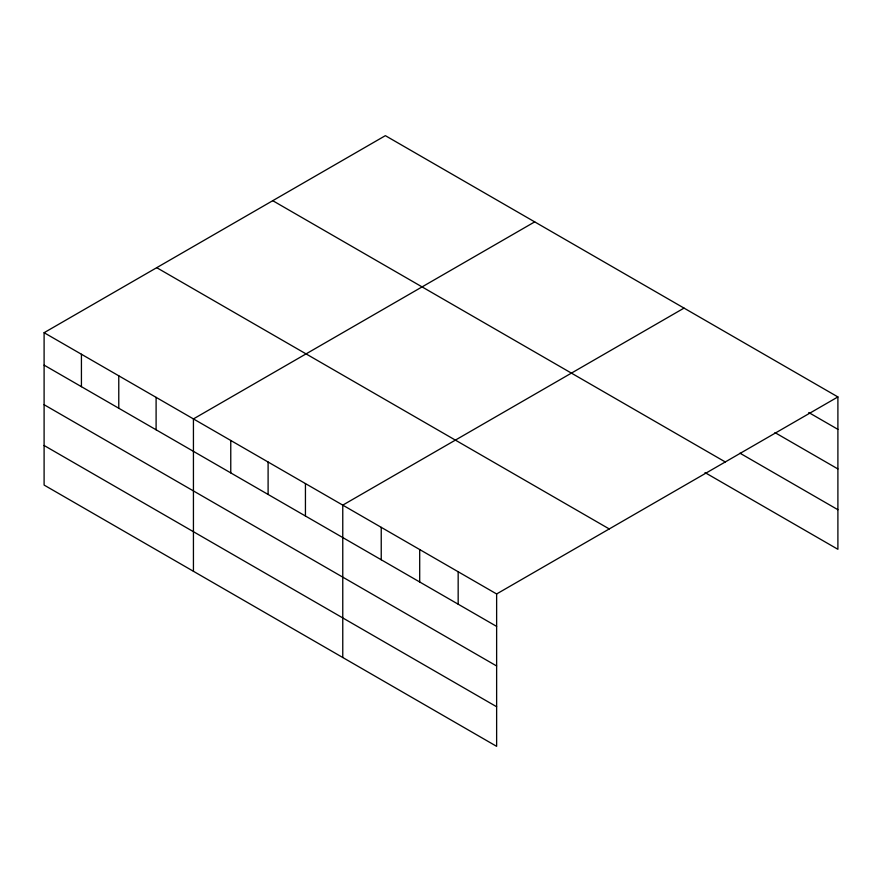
<?xml version="1.0" encoding="UTF-8"?>
<svg xmlns="http://www.w3.org/2000/svg" width="882" height="882" viewBox="0 0 882 882"><rect width="100%" height="100%" fill="white"/><g stroke="black" fill="none" stroke-linecap="round" stroke-linejoin="round"><path stroke-width="1.32" d="M496.632 665.976L496.632 593.961L44.1 332.701L44.1 485.067L496.632 746.337L496.632 665.976L44.1 404.706M705.016 472.587L837.9 549.299L837.9 396.933L385.368 135.663L44.1 332.701M534.701 221.878L193.434 418.917L193.434 571.282M684.035 308.105L342.767 505.132L342.767 657.509M496.632 593.961L837.9 396.933M808.761 412.533L837.9 429.358M774.958 432.599L837.9 468.937M739.987 453.194L837.9 509.719M272.747 200.688L725.28 461.947M156.72 267.676L609.253 528.946M44.1 365.126L496.632 626.396M44.1 445.487L496.632 706.758M458.166 571.757L458.166 604.181M419.7 549.541L419.7 581.977M381.233 527.337L381.233 559.772M305.437 483.579L305.437 516.003M268.106 462.025L268.106 494.449M230.764 440.471L230.764 472.895M156.103 397.363L156.103 429.788M118.772 375.809L118.772 408.234M81.431 354.255L81.431 386.68"/></g></svg>
